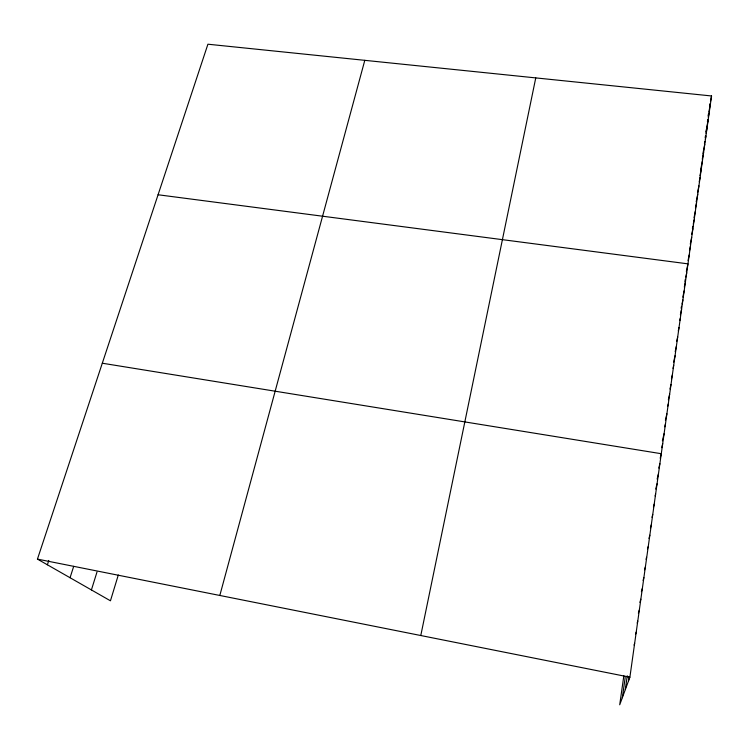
<?xml version="1.0" encoding="UTF-8"?>
<svg xmlns="http://www.w3.org/2000/svg" width="749" height="749" viewBox="0 0 749 749"><rect width="100%" height="100%" fill="white"/><g stroke="black" fill="none" stroke-linecap="round" stroke-linejoin="round"><path stroke-width="1.12" d="M623.842 675.757L619.713 704.79L629.89 677.208L711.55 95.966L207.913 44.21L37.45 559.11L110.449 600.801L118.305 574.998M622.335 697.675L625.209 677.414M625.303 689.623L627.259 675.813M628.486 681.01L629.113 676.553M709.621 105.871L710.052 103.671M710.473 101.471L711.55 95.966M708.086 115.917L708.517 113.726M708.938 111.545L710.436 103.905M707.402 121.628L707.824 119.465M708.254 117.293L709.312 111.882M705.858 131.73L706.288 129.577M706.71 127.424L708.189 119.906M705.155 137.573L705.577 135.438M705.998 133.303L707.056 127.976M704.444 143.499L704.865 141.383M705.286 139.267L705.914 136.093M702.946 153.414L704.762 144.257M702.253 159.275L703.611 152.478M700.652 169.733L702.45 160.735M699.941 175.734L701.279 169.049M699.22 181.829L700.109 177.41M697.6 192.381L698.929 185.827M696.196 201.865L697.74 194.281M695.447 208.156L696.542 202.801M694.033 217.725L695.334 211.358M692.404 228.379L692.834 226.282M693.265 224.176L694.126 219.981M420.788 635.526L535.76 77.905M691.73 234.362L692.909 228.651M690.278 244.155L691.683 237.367M689.52 250.615L690.447 246.14M688.05 260.493L689.211 254.969M686.356 271.503L687.966 263.854L158.067 194.759M684.886 281.427L685.335 279.265M685.794 277.111L686.711 272.795M684.314 287.11L685.447 281.783M682.826 297.147L684.174 290.837M681.113 308.242L681.553 306.163M682.002 304.094L682.891 299.937M680.373 314.786L681.609 309.103M679.82 320.563L680.307 318.316M678.285 330.918L679.006 327.594M676.731 341.291L677.695 336.928M675.186 351.693L676.375 346.319M673.632 362.123L675.046 355.775M673.005 368.414L673.707 365.287M671.441 378.966L672.368 374.865M669.981 389.031L671.01 384.499M668.37 399.76L669.653 394.199M667.771 406.145L668.277 403.954M665.393 420.217L666.9 413.785M664.766 426.827L665.505 423.672M662.388 440.843L664.11 433.615M661.732 447.677L662.706 443.633M660.187 458.238L661.283 453.716L102.304 363.218M658.802 468.097L659.888 463.668M657.135 479.098L658.483 473.696M655.74 489.06L657.06 483.779M655.113 495.997L655.637 493.928M653.428 507.167L654.205 504.152M651.986 517.372L652.754 514.432M650.422 528.12L651.302 524.787M648.962 538.447L649.842 535.207M219.822 595.464L364.8 60.332M647.501 548.848L648.082 546.742M646.031 559.306L646.593 557.275M644.552 569.839L645.385 566.881M643.063 580.438L643.887 577.582M641.397 591.663L642.37 588.358M639.889 602.383L640.844 599.2M638.373 613.178L639.309 610.117M91.415 589.931L96.986 572.021M637.156 623.065L637.764 621.108M70.06 577.732L73.702 566.319M635.611 634.047L636.21 632.175M47.384 564.783L48.807 560.458M634.057 645.104L634.646 643.316M37.45 559.11L629.89 677.208"/></g></svg>
